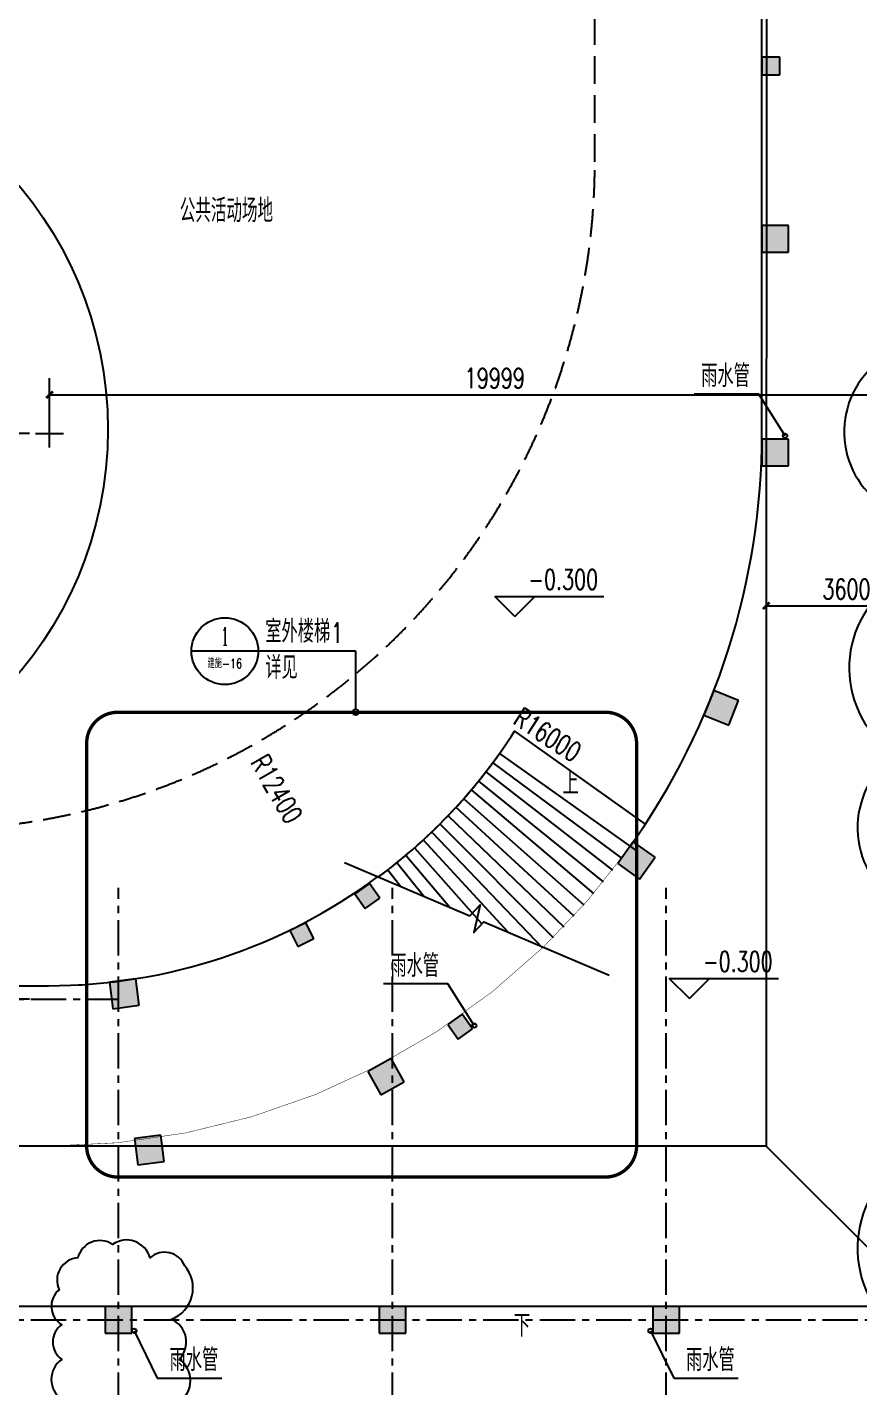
# Model space of a CAD drawing. Header units: millimetres. Extents: x -1048436 to -185795, y -983427 to 400387.
# Drawn here: x -719115 to -700435, y -486801 to -456270 of the extents above; entities that cross this region are included whole.
import ezdxf
from ezdxf.enums import TextEntityAlignment as Align

# ---------------------------------------------------------------- set-up
doc = ezdxf.new("R2010")
doc.units = ezdxf.units.MM
doc.header["$LTSCALE"] = 500
for name, pattern in [('DASH', [0.35, 0.25, -0.1]), ('HIDDEN2', [0.1875, 0.125, -0.0625]), ('一层轴网$0$CENTER', [50.8, 31.75, -6.35, 6.35, -6.35])]:
    doc.linetypes.add(name, pattern=pattern)
for name, color, linetype in [('COLUMN', 254, 'Continuous'), ('DIM_IDEN', 3, 'Continuous'), ('DIM_LEAD', 3, 'Continuous'), ('DIM_SYMB', 3, 'Continuous'), ('PUB_DIM', 3, 'Continuous'), ('PUB_HATCH', 8, 'Continuous'), ('PUB_TEXT', 7, 'Continuous'), ('一层轴网$0$建-轴线', 1, '一层轴网$0$CENTER'), ('体育场', 9, 'HIDDEN2'), ('建-墙', 254, 'Continuous'), ('建-屋面-排水沟落水口', 175, 'Continuous'), ('建-平面-家具', 251, 'Continuous'), ('建-文字', 4, 'Continuous'), ('建-符号', 13, 'Continuous'), ('建-符号-箭头', 13, 'Continuous'), ('景-平面-绿化填充', 56, 'Continuous')]:
    doc.layers.add(name, color=color, linetype=linetype)
doc.layers.add('建-非打-01', color=6, linetype='Continuous', plot=False)
doc.styles.add('_TCH_DIM', font='SIMPLEX', dxfattribs={"bigfont": 'GBCBIG'})
doc.styles.add('_TCH_DIM_T3', font='SIMPLEX', dxfattribs={"width": 0.705882, "bigfont": 'GBCBIG'})
doc.styles.add('_TCH_LABEL', font='COMPLEX', dxfattribs={"bigfont": 'GBCBIG'})
doc.styles.add('XD2008', font='xd-hzs.shx', dxfattribs={"width": 0.7, "bigfont": 'xd-hztxt.shx'})
doc.dimstyles.new('_TCH_ARCH&&150', dxfattribs={"dimtxt": 446.25, "dimasz": 150, "dimexe": 375, "dimexo": 450, "dimgap": 150, "dimtad": 1, "dimdec": 0, "dimzin": 0, "dimdsep": 46, "dimtxsty": '_TCH_DIM_T3', "dimblk": 'ARCHTICK', "dimcen": 0.09, "dimclrt": 7, "dimazin": 2, "dimtfac": 1, "dimtdec": 0, "dimtix": 1, "dimtmove": 2, "dimatfit": 3, "dimldrblk": 'ARCHTICK', "dimfxl": 1, "dimtolj": 1, "dimtzin": 0, "dimarcsym": 0})

# ---------------------------------------------------------------- blocks, each defined once
blk = doc.blocks.new('fdhgh')
at = {"layer": '景-平面-绿化填充'}
h = blk.add_hatch(dxfattribs=at)
h.set_pattern_fill('GRASS', color=256, scale=500, style=0)
h.set_pattern_definition([(90, (-26937.1, -803185.1), (-997.7955, 997.7955), [264.5807, -1731.0102]), (45, (-26937.1, -803185.1), (-997.7962, 997.7962), [264.5807, -1146.5161]), (135, (-26937.1, -803185.1), (-997.7962, -997.7962), [264.5807, -1146.5161])])
edge = h.paths.add_edge_path()
edge.add_line((-1391918, -533384), (-1391918, -500074))
edge.add_line((-1391918, -500074), (-1392920, -492192))
edge.add_line((-1392920, -492192), (-1460021, -492192))
edge.add_line((-1460021, -492192), (-1460021, -494283))
edge.add_arc((-1458021, -494283), 2000, 180, 270)
edge.add_line((-1458021, -496283), (-1434821, -496283))
edge.add_line((-1434821, -496283), (-1434821, -501283))
edge.add_line((-1434821, -501283), (-1452821, -501283))
edge.add_line((-1452821, -501283), (-1452821, -499283))
edge.add_line((-1452821, -499283), (-1458021, -499283))
edge.add_arc((-1458021, -501283), 2000, 90, 180)
edge.add_line((-1460021, -501283), (-1460021, -502283))
edge.add_line((-1460021, -502283), (-1406458, -502283))
edge.add_line((-1406458, -502283), (-1405476, -509988))
edge.add_line((-1405476, -509988), (-1405271, -509962))
edge.add_arc((-1405406, -508971), 1000, 277.7235, 360)
edge.add_line((-1404406, -508971), (-1404666, -506861))
edge.add_line((-1404666, -506861), (-1395440, -505688))
edge.add_line((-1395440, -505688), (-1393762, -518881))
edge.add_line((-1393762, -518881), (-1399615, -519626))
edge.add_arc((-1399489, -520618), 1000, 97.2475, 187.2475)
edge.add_line((-1400481, -520744), (-1400418, -521240))
edge.add_line((-1400418, -521240), (-1393573, -520369))
edge.add_line((-1393573, -520369), (-1391918, -533384))
edge = h.paths.add_edge_path()
edge.add_line((-1460644, -592730), (-1436235, -592730))
edge.add_line((-1436235, -592730), (-1436235, -590271))
edge.add_line((-1436235, -590271), (-1440973, -590271))
edge.add_line((-1440973, -590271), (-1440973, -582660))
edge.add_line((-1440973, -582660), (-1449771, -582659))
edge.add_line((-1449771, -582659), (-1449771, -583259))
edge.add_line((-1449771, -583259), (-1463873, -583259))
edge.add_line((-1463873, -583259), (-1463873, -584960))
edge.add_line((-1463873, -584960), (-1474580, -584960))
edge.add_line((-1474580, -584960), (-1476321, -583426))
edge.add_line((-1476321, -583426), (-1476321, -574192))
edge.add_line((-1476321, -574192), (-1481371, -574192))
edge.add_line((-1481371, -574192), (-1481371, -577350))
edge.add_arc((-1472371, -577350), 9000, 180, 247.0886)
edge.add_line((-1475875, -585640), (-1464599, -590406))
edge.add_arc((-1467358, -599627), 9626, 45.7713, 73.3481, ccw=False)
at = {"layer": '体育场', "color": 251, "linetype": 'DASH', "ltscale": 5}
blk.add_lwpolyline([(-1442623, -551560), (-1441673, -551560, 0.414214), (-1426673, -536560), (-1426673, -532283)], format="xyb", dxfattribs=at)
blk = doc.blocks.new('一层轴网')
at = {"layer": '一层轴网$0$建-轴线', "ltscale": 0.05}
for p, q in [((-2500, 27000), (36300, 27000)), ((-2500, 19800), (77110, 19800))]:
    blk.add_line(p, q, dxfattribs=at)
for points in [[(36300, -2500), (36300, 29500)], [(42450, -2500), (42450, 29500)], [(48600, -2500), (48600, 29500)]]:
    blk.add_lwpolyline(points, dxfattribs=at)
blk = doc.blocks.new('A$C06EE1D4D')
at = {"layer": 'DIM_LEAD'}
for p, q in [((119136, 76010), (117687, 76010)), ((119728, 75074), (119136, 76010)), ((112155, 62766), (110706, 62766)), ((112747, 61829), (112155, 62766)), ((105107, 54974), (105628, 53913)), ((116707, 54974), (117228, 53913)), ((105628, 53913), (107078, 53913)), ((117228, 53913), (118678, 53913))]:
    blk.add_line(p, q, dxfattribs=at)
at = {"layer": '建-屋面-排水沟落水口'}
for centre in [(119728, 75074), (112747, 61829), (105107, 54974), (116707, 54974)]:
    blk.add_circle(centre, 50, dxfattribs=at)
at = {"layer": 'PUB_TEXT', "style": '_TCH_DIM'}
for p in [(117844, 76168), (110863, 62923), (105904, 54071), (117504, 54071)]:
    blk.add_text('雨水管', height=506.4, dxfattribs=at).set_placement(p)
blk = doc.blocks.new('_ArchTick')
at = {"color": 0, "linetype": 'ByBlock', "const_width": 0.4}
blk.add_lwpolyline([(-0.5, -0.5), (0.5, 0.5)], dxfattribs=at)
blk = doc.blocks.new('*D1708')
at = {"layer": 'Defpoints', "color": 0, "transparency": 16777216}
for p in [(-698912, -469261), (-702512, -470296), (-698912, -470296)]:
    blk.add_point(p, dxfattribs=at)
at = {"layer": 'PUB_DIM', "color": 0, "lineweight": -2, "transparency": 16777216}
for p, q in [((-702512, -469846), (-702512, -468886)), ((-698912, -469846), (-698912, -468886)), ((-702512, -469261), (-698912, -469261))]:
    blk.add_line(p, q, dxfattribs=at)
at = {"layer": 'PUB_DIM', "color": 0, "lineweight": -2, "transparency": 16777216, "xscale": 150, "yscale": 150, "zscale": 150, "rotation": 180}
blk.add_blockref('_ArchTick', (-702512, -469261), dxfattribs=at)
at = {"layer": 'PUB_DIM', "color": 0, "lineweight": -2, "transparency": 16777216, "xscale": 150, "yscale": 150, "zscale": 150}
blk.add_blockref('_ArchTick', (-698912, -469261), dxfattribs=at)
at = {"layer": 'PUB_DIM', "color": 7, "transparency": 16777216, "insert": (-700712, -468888), "char_height": 446.2, "attachment_point": 5, "style": '_TCH_DIM_T3'}
blk.add_mtext('\\A1;3600', dxfattribs=at)
blk = doc.blocks.new('*D1732')
at = {"layer": 'Defpoints', "color": 0, "transparency": 16777216}
for p in [(-698613, -464523), (-718612, -465519), (-698613, -465519)]:
    blk.add_point(p, dxfattribs=at)
at = {"layer": 'PUB_DIM', "color": 0, "lineweight": -2, "transparency": 16777216}
for p, q in [((-718612, -465069), (-718612, -464148)), ((-698613, -465069), (-698613, -464148)), ((-718612, -464523), (-698613, -464523))]:
    blk.add_line(p, q, dxfattribs=at)
at = {"layer": 'PUB_DIM', "color": 0, "lineweight": -2, "transparency": 16777216, "xscale": 150, "yscale": 150, "zscale": 150, "rotation": 180}
blk.add_blockref('_ArchTick', (-718612, -464523), dxfattribs=at)
at = {"layer": 'PUB_DIM', "color": 0, "lineweight": -2, "transparency": 16777216, "xscale": 150, "yscale": 150, "zscale": 150}
blk.add_blockref('_ArchTick', (-698613, -464523), dxfattribs=at)
at = {"layer": 'PUB_DIM', "color": 7, "transparency": 16777216, "insert": (-708612, -464150), "char_height": 446.2, "attachment_point": 5, "style": '_TCH_DIM_T3'}
blk.add_mtext('\\A1;19999', dxfattribs=at)
blk = doc.blocks.new('*D1733')
at = {"layer": 'Defpoints', "color": 0, "transparency": 16777216}
for p in [(-719579, -465394), (-718612, -465394), (-718612, -478094)]:
    blk.add_point(p, dxfattribs=at)
at = {"layer": 'PUB_DIM', "color": 0, "lineweight": -2, "transparency": 16777216}
for p, q in [((-719062, -465394), (-719954, -465394)), ((-719579, -478094), (-719579, -465394)), ((-719062, -478094), (-719954, -478094))]:
    blk.add_line(p, q, dxfattribs=at)
at = {"layer": 'PUB_DIM', "color": 0, "lineweight": -2, "transparency": 16777216, "xscale": 150, "yscale": 150, "zscale": 150}
for p, rotation in [((-719579, -465394), 90), ((-719579, -478094), 270)]:
    blk.add_blockref('_ArchTick', p, dxfattribs=dict(at, rotation=rotation))
at = {"layer": 'PUB_DIM', "color": 7, "transparency": 16777216, "insert": (-719952, -471744), "char_height": 446.2, "attachment_point": 5, "rotation": 90, "style": '_TCH_DIM_T3'}
blk.add_mtext('\\A1;12700', dxfattribs=at)

msp = doc.modelspace()

# ---------------------------------------------------------------- hatches: boundary and pattern name
at = {"layer": 'PUB_HATCH'}
for points in [[(-702611.4, -456943.8), (-702611.4, -457343.8), (-702211.4, -457343.8), (-702211.4, -456943.8)], [(-702611.4, -460723.8), (-702611.4, -461323.8), (-702011.4, -461323.8), (-702011.4, -460723.8)], [(-702611.4, -465518.8), (-702611.4, -466118.8), (-702011.4, -466118.8), (-702011.4, -465518.8)], [(-703913.5, -471721.3), (-703356.3, -471943.7), (-703133.9, -471386.5), (-703691.1, -471164)], [(-705849.8, -475048.4), (-705362.4, -475398.3), (-705012.5, -474910.9), (-705499.9, -474561)], [(-711752.8, -475734.6), (-711519.8, -476059.7), (-711194.7, -475826.7), (-711427.7, -475501.6)], [(-713213.8, -476557.9), (-713035, -476915.7), (-712677.2, -476736.9), (-712856, -476379.1)], [(-717267.9, -477715.9), (-717191.3, -478311), (-716596.2, -478234.4), (-716672.8, -477639.3)], [(-709667.5, -478668.3), (-709435.2, -478994), (-709109.5, -478761.6), (-709341.9, -478436)], [(-711461.4, -479718.1), (-711171.9, -480243.7), (-710646.4, -479954.2), (-710935.9, -479428.6)], [(-716706.3, -481223.7), (-716629.7, -481818.8), (-716034.6, -481742.2), (-716111.2, -481147.1)], [(-717361.4, -484993.8), (-717361.4, -485593.8), (-716761.4, -485593.8), (-716761.4, -484993.8)], [(-711211.4, -484993.8), (-711211.4, -485593.8), (-710611.4, -485593.8), (-710611.4, -484993.8)], [(-705061.4, -484993.8), (-705061.4, -485593.8), (-704461.4, -485593.8), (-704461.4, -484993.8)]]:
    msp.add_hatch(color=256, dxfattribs=at).paths.add_polyline_path(points)

# ---------------------------------------------------------------- linework, layer by layer
for p, q in [((-718611.7, -465709.8), (-718611.7, -465078.7)), ((-718927.2, -465394.3), (-718296.2, -465394.3)), ((-708504.3, -472577.2), (-705425.9, -474764.9)), ((-708814, -472994.2), (-705969.3, -475200.7)), ((-709140.8, -473397.8), (-706391, -475721.5)), ((-709484.3, -473787.4), (-706834.2, -476224.2)), ((-709310.5, -473594.4), (-706610, -475975.2)), ((-709662.1, -473976.7), (-707063.6, -476468.5)), ((-710029.3, -474343.9), (-707537.5, -476942.4)), ((-709843.8, -474162.2), (-707298.1, -476707.9)), ((-710411.6, -474695.5), (-708904.3, -476405.1)), ((-710218.6, -474521.7), (-708321.1, -476585.2)), ((-710808.3, -475030.7), (-710194.2, -475789.1)), ((-710608.2, -474865.1), (-709621.8, -476032.3)), ((-711218.7, -475349), (-711213.7, -475355.7)), ((-711011.8, -475192), (-710723, -475564.3)), ((-702512.6, -481393.9), (-698912.7, -484993.8))]:
    msp.add_line(p, q)
msp.add_lwpolyline([(-711222.6, -475351.9, 0.0788012), (-708504.3, -472577.2, 0.0525069)], format="xyb")
for points in [[(-708657, -472787.3), (-705766.7, -474933.8)], [(-708975.3, -473197.7), (-706177.4, -475463.3)]]:
    msp.add_lwpolyline(points)
at = {"layer": 'COLUMN'}
for p, q in [((-702611.4, -456943.8), (-702611.4, -457343.8)), ((-702211.4, -456943.8), (-702611.4, -456943.8)), ((-702211.4, -457343.8), (-702211.4, -456943.8)), ((-702611.4, -457343.8), (-702211.4, -457343.8)), ((-702611.4, -460723.8), (-702611.4, -461323.8)), ((-702011.4, -460723.8), (-702611.4, -460723.8)), ((-702011.4, -461323.8), (-702011.4, -460723.8)), ((-702611.4, -461323.8), (-702011.4, -461323.8)), ((-702611.4, -465518.8), (-702611.4, -466118.8)), ((-702011.4, -465518.8), (-702611.4, -465518.8)), ((-702011.4, -466118.8), (-702011.4, -465518.8)), ((-702611.4, -466118.8), (-702011.4, -466118.8)), ((-703691.1, -471164), (-703913.5, -471721.3)), ((-703133.9, -471386.5), (-703691.1, -471164)), ((-703356.3, -471943.7), (-703133.9, -471386.5)), ((-703913.5, -471721.3), (-703356.3, -471943.7)), ((-705499.9, -474561), (-705849.8, -475048.4)), ((-705012.5, -474910.9), (-705499.9, -474561)), ((-705849.8, -475048.4), (-705362.4, -475398.3)), ((-705362.4, -475398.3), (-705012.5, -474910.9)), ((-711427.7, -475501.6), (-711752.8, -475734.6)), ((-711194.7, -475826.7), (-711427.7, -475501.6)), ((-711752.8, -475734.6), (-711519.8, -476059.7)), ((-711519.8, -476059.7), (-711194.7, -475826.7)), ((-712856, -476379.1), (-713213.8, -476557.9)), ((-713213.8, -476557.9), (-713035, -476915.7)), ((-712677.2, -476736.9), (-712856, -476379.1)), ((-713035, -476915.7), (-712677.2, -476736.9)), ((-716672.8, -477639.3), (-717267.9, -477715.9)), ((-717267.9, -477715.9), (-717191.3, -478311)), ((-716596.2, -478234.4), (-716672.8, -477639.3)), ((-717191.3, -478311), (-716596.2, -478234.4)), ((-709341.9, -478436), (-709667.5, -478668.3)), ((-709667.5, -478668.3), (-709435.2, -478994)), ((-709109.5, -478761.6), (-709341.9, -478436)), ((-709435.2, -478994), (-709109.5, -478761.6)), ((-710935.9, -479428.6), (-711461.4, -479718.1)), ((-710646.4, -479954.2), (-710935.9, -479428.6)), ((-711461.4, -479718.1), (-711171.9, -480243.7)), ((-711171.9, -480243.7), (-710646.4, -479954.2)), ((-716111.2, -481147.1), (-716706.3, -481223.7)), ((-716034.6, -481742.2), (-716111.2, -481147.1)), ((-716706.3, -481223.7), (-716629.7, -481818.8)), ((-716629.7, -481818.8), (-716034.6, -481742.2)), ((-717361.4, -484993.8), (-717361.4, -485593.8)), ((-716761.4, -484993.8), (-717361.4, -484993.8)), ((-716761.4, -485593.8), (-716761.4, -484993.8)), ((-711211.4, -484993.8), (-711211.4, -485593.8)), ((-710611.4, -484993.8), (-711211.4, -484993.8)), ((-710611.4, -485593.8), (-710611.4, -484993.8)), ((-705061.4, -484993.8), (-705061.4, -485593.8)), ((-704461.4, -484993.8), (-705061.4, -484993.8)), ((-704461.4, -485593.8), (-704461.4, -484993.8)), ((-717361.4, -485593.8), (-716761.4, -485593.8)), ((-711211.4, -485593.8), (-710611.4, -485593.8)), ((-705061.4, -485593.8), (-704461.4, -485593.8))]:
    msp.add_line(p, q, dxfattribs=at)
at = {"layer": 'DIM_IDEN'}
for p, q in [((-713924.1, -470282.9), (-715424.1, -470282.9)), ((-711736.3, -470282.9), (-713924.1, -470282.9)), ((-711736.3, -471587.2), (-711736.3, -470282.9))]:
    msp.add_line(p, q, dxfattribs=at)
for centre, radius in [((-714674.1, -470282.9), 750), ((-711736.3, -471653.4), 66.2)]:
    msp.add_circle(centre, radius, dxfattribs=at)
at = {"layer": 'DIM_SYMB'}
for points in [[(-698911.4, -472848.6, 0, 0, 0), (-702061.4, -472848.6, 120, 0, 0), (-702511.4, -472848.6, 0, 0, 0)], [(-707037, -473620, 0, 0, 0), (-708788.8, -475634.8, 120, 0, 0), (-709084.1, -475974.3, 0, 0, 0)], [(-708039, -484994, 0, 0, 0), (-708039, -481844, 120, 0, 0), (-708039, -481394, 0, 0, 0)]]:
    msp.add_lwpolyline(points, format="xyseb", dxfattribs=at)
msp.add_lwpolyline([(-711987.4, -475026.8), (-709170.2, -476224.3), (-708941.4, -475979.3), (-709085.7, -476602.5), (-708859.6, -476356.3), (-706042.3, -477553.8)], dxfattribs=at)
at = {"layer": 'PUB_DIM'}
for points in [[(-708460.6, -471979.6, 0, 0, 0), (-705440.5, -473938.8, 99, 0, 0), (-705188.8, -474102.1, 0, 0, 0)], [(-714349.6, -472748.2, 0, 0, 0), (-712544.5, -475862.9, 99, 0, 0), (-712394, -476122.5, 0, 0, 0)]]:
    msp.add_lwpolyline(points, format="xyseb", dxfattribs=at)
at = {"layer": '建-墙', "ltscale": 2000}
for points in [[(-698911.2, -445417.7), (-698912.7, -484993.8), (-722312.7, -484994.6)], [(-702511.2, -446017.6), (-702512.6, -481393.9), (-722337.1, -481394.6)]]:
    msp.add_lwpolyline(points, dxfattribs=at)
at = {"layer": '建-墙', "linetype": 'DASH', "const_width": 10}
for points in [[(-707520, -476925.7, 0.2039591), (-702611.7, -465394.9), (-702610.9, -445417.6)], [(-722312.7, -477794), (-718611.7, -477794, 0.1609678), (-711222.6, -475351.9)], [(-722312.7, -481394.3), (-718611.7, -481394.3, 0.1938657), (-707520, -476925.7)]]:
    msp.add_lwpolyline(points, format="xyb", dxfattribs=at)
at = {"layer": '建-屋面-排水沟落水口'}
for points in [[(-705569.6, -474662.8, 0.1556923), (-702611.7, -465394.9), (-702611, -446617.8), (-708562.7, -446617.6), (-708562.7, -446017.6), (-713262.7, -446017.6), (-713262.7, -446617.6), (-723712.7, -446617.6), (-723712.7, -446017.6), (-728862.7, -446017.5), (-728862.7, -446617.5), (-736012.7, -446617.6), (-736012.7, -446017.6), (-747212.4, -446017.5)], [(-711222.6, -475351.9, 0.0909903), (-708168.6, -472079.7), (-705231.2, -474167.2)], [(-754287.7, -480594), (-754287.7, -477194), (-736262.7, -477194), (-736262.7, -476594), (-721737.7, -476594), (-721737.7, -477794), (-718636.7, -477794, 0.1609678), (-711247.6, -475351.9, 0.1609678)]]:
    msp.add_lwpolyline(points, format="xyb", dxfattribs=at)
at = {"layer": '建-平面-家具', "linetype": 'Continuous'}
msp.add_circle((-725802, -465301.6), 8500, dxfattribs=at)
at = {"layer": '建-符号'}
for p, q in [((-708162.3, -469502.3), (-708612.3, -469052.3)), ((-708612.3, -469052.3), (-706161.3, -469052.3)), ((-708162.3, -469502.3), (-707712.3, -469052.3)), ((-704241, -478082.3), (-704691, -477632.3)), ((-704691, -477632.3), (-702240, -477632.3)), ((-704241, -478082.3), (-703791, -477632.3))]:
    msp.add_line(p, q, dxfattribs=at)
at = {"layer": '建-符号-箭头', "linetype": 'DASH', "ltscale": 2, "const_width": 75}
msp.add_lwpolyline([(-717779.3, -472353.4, -0.4142136), (-717079.3, -471653.4), (-706125.9, -471653.4, -0.4142136), (-705425.9, -472353.4), (-705425.9, -481390.5, -0.4142136), (-706125.9, -482090.5), (-717079.3, -482090.5, -0.4142136), (-717779.3, -481390.5)], format="xyb", close=True, dxfattribs=at)
at = {"layer": '建-非打-01'}
for points in [[(-699763, -463628, 0.5205671), (-700059, -466881.2, 0.5205671)], [(-699682.3, -468763.3, 0.5205671), (-699628.7, -472593.7, 0.5205671), (-699547.9, -475954.5, 0.5205671)], [(-699494.4, -481746.8, 0.5205671), (-699359.9, -485726, 0.5205671)], [(-715696, -487144.5, 0.5205671), (-715696, -486184.4, 0.5205671), (-715696, -486184.4, 0.5205671), (-715876.2, -485284.3, 0.5205671), (-715876.2, -485284.3, 0.5205671), (-715575.9, -484084.2, 0.5205671), (-716356.5, -483904.2, 0.5205671), (-716356.5, -483904.2, 0.5205671), (-717197.1, -483604.2, 0.5205671), (-717197.1, -483604.2, 0.5205671), (-717977.7, -483904.2, 0.5205671), (-717977.7, -483904.2, 0.5205671), (-718398, -484624.2, 0.5205671), (-718398, -484624.2, 0.5205671), (-718338, -485404.3, 0.5205671), (-718338, -485404.3, 0.5205671), (-718338, -486184.4, 0.5205671), (-718338, -486184.4, 0.5205671), (-718338, -487084.4, 0.5205671)]]:
    msp.add_lwpolyline(points, format="xyb", dxfattribs=at)

# ---------------------------------------------------------------- block references
for name, p in [('fdhgh', (720308.8, 77265.7)), ('一层轴网', (-753362.7, -505094)), ('A$C06EE1D4D', (-821819.6, -540518.5))]:
    msp.add_blockref(name, p)

# ---------------------------------------------------------------- texts
at = {"layer": 'PUB_DIM', "color": 7, "style": '_TCH_DIM', "width": 0.705882}
for s, rotation, p in [('R16000', 327.0274, (-708231.7, -471902.3)), ('R12400', 300.09501, (-714110.6, -472783))]:
    msp.add_text(s, height=446.25, rotation=rotation, dxfattribs=at).set_placement(p)
at = {"layer": 'PUB_TEXT', "style": '_TCH_DIM'}
for s, height, p in [('室外楼梯', 506.38, (-713766.6, -470091.9)), ('详见', 506.38, (-713766.6, -470903.9)), ('上', 506.4, (-707090.1, -473501.1)), ('下', 506.4, (-708181.4, -485676.5))]:
    msp.add_text(s, height=height, dxfattribs=at).set_placement(p)
at = {"layer": 'PUB_TEXT', "style": '_TCH_LABEL'}
msp.add_text('1', height=401.5, dxfattribs=at).set_placement((-714760.1, -470145.5), (-714588.1, -470145.5), align=Align.FIT)
at = {"layer": 'PUB_TEXT', "style": '_TCH_DIM', "width": 0.705882}
msp.add_text('1', height=446.2, dxfattribs=at).set_placement((-712292.1, -470091.9))
at = {"layer": 'PUB_TEXT', "style": '_TCH_LABEL', "width": 0.947735}
msp.add_text('建施-16', height=204.58, dxfattribs=at).set_placement((-715063.8, -470661.9), (-714284.4, -470661.9), align=Align.FIT)
at = {"layer": '建-文字'}
for s, height, style, width, p in [('公共活动场地', 525, 'XD2008', 0.7, (-715686.5, -460651)), ('-0.300', 446.25, '_TCH_DIM', 0.705882, (-707856.3, -468894.8)), ('-0.300', 446.25, '_TCH_DIM', 0.705882, (-703935, -477474.8))]:
    msp.add_text(s, height=height, dxfattribs=dict(at, style=style, width=width)).set_placement(p)

# ---------------------------------------------------------------- dimensions: what is measured, and where the dimension line sits
at = {"layer": 'PUB_DIM'}
for p1, p2, distance, picture, middle in [((-718611.7, -465519), (-698612.7, -465519), 995.8, '*D1732', (-708612.2, -464150.1)), ((-718611.7, -478094), (-718611.7, -465394.3), 967.2, '*D1733', (-719952, -471744.1)), ((-702512.1, -470296.1), (-698912.1, -470296.1), 1034.8, '*D1708', (-700712.1, -468888.2))]:
    dim = msp.add_aligned_dim(p1=p1, p2=p2, distance=distance, dimstyle='_TCH_ARCH&&150', dxfattribs=at)
    dim.commit()
    dim.dimension.update_dxf_attribs({"geometry": picture, "text_midpoint": middle})

doc.saveas('drawing.dxf')
